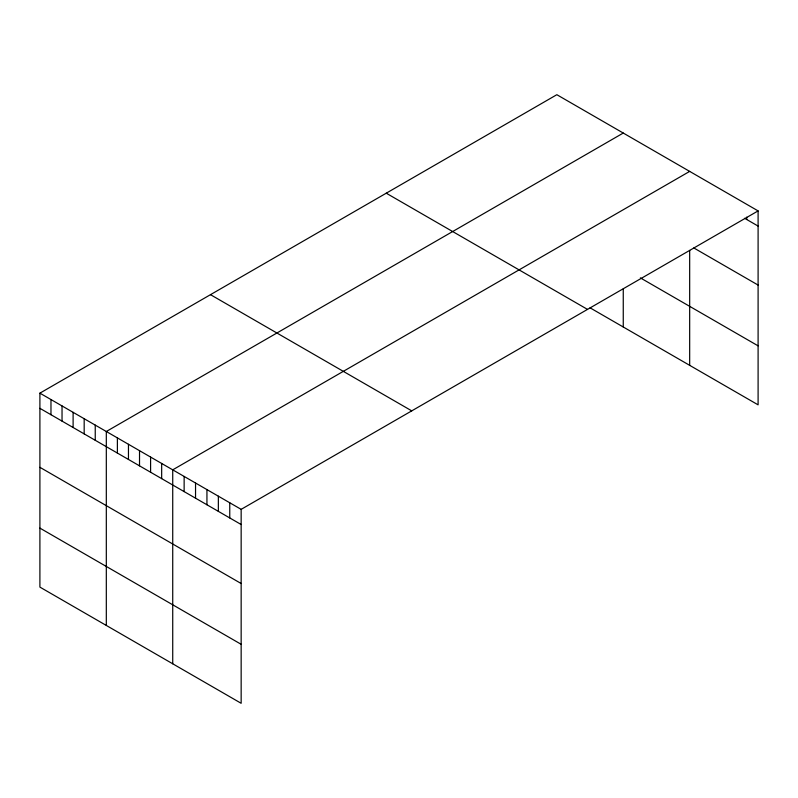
<?xml version="1.0" encoding="UTF-8"?>
<svg xmlns="http://www.w3.org/2000/svg" width="798" height="798" viewBox="0 0 798 798"><rect width="100%" height="100%" fill="white"/><g stroke="black" fill="none" stroke-linecap="round" stroke-linejoin="round"><path stroke-width="1.2" d="M39.9 393.155L241.156 509.353L241.156 703.297L39.9 587.099L39.9 393.155L556.844 94.703L758.1 210.901L758.1 404.845L590.051 307.819M623.258 133.047L106.314 431.499L106.314 625.442M689.672 171.39L172.727 469.842L172.727 663.786M241.156 509.353L758.1 210.901M744.624 218.293L758.1 226.073M693.821 247.949L758.1 285.066M640.365 277.874L758.1 345.843M386.252 193.196L587.508 309.395M210.492 294.671L411.748 410.86M39.9 408.327L241.156 524.525M39.9 467.319L241.156 583.518M39.9 528.106L241.156 644.305M746.699 217.156L746.699 219.49M689.672 250.422L689.672 365.334M623.258 288.886L623.258 326.99M229.754 502.77L229.754 517.942M218.353 496.186L218.353 511.358M206.941 489.603L206.941 504.765M195.54 483.019L195.54 498.181M184.138 476.436L184.138 491.598M161.665 463.458L161.665 478.63M150.593 457.064L150.593 472.236M139.52 450.671L139.52 465.842M128.458 444.286L128.458 459.449M117.386 437.893L117.386 453.065M95.241 425.115L95.241 440.277M84.179 418.721L84.179 433.893M73.107 412.327L73.107 427.499M62.035 405.943L62.035 421.105M50.972 399.549L50.972 414.721"/></g></svg>
